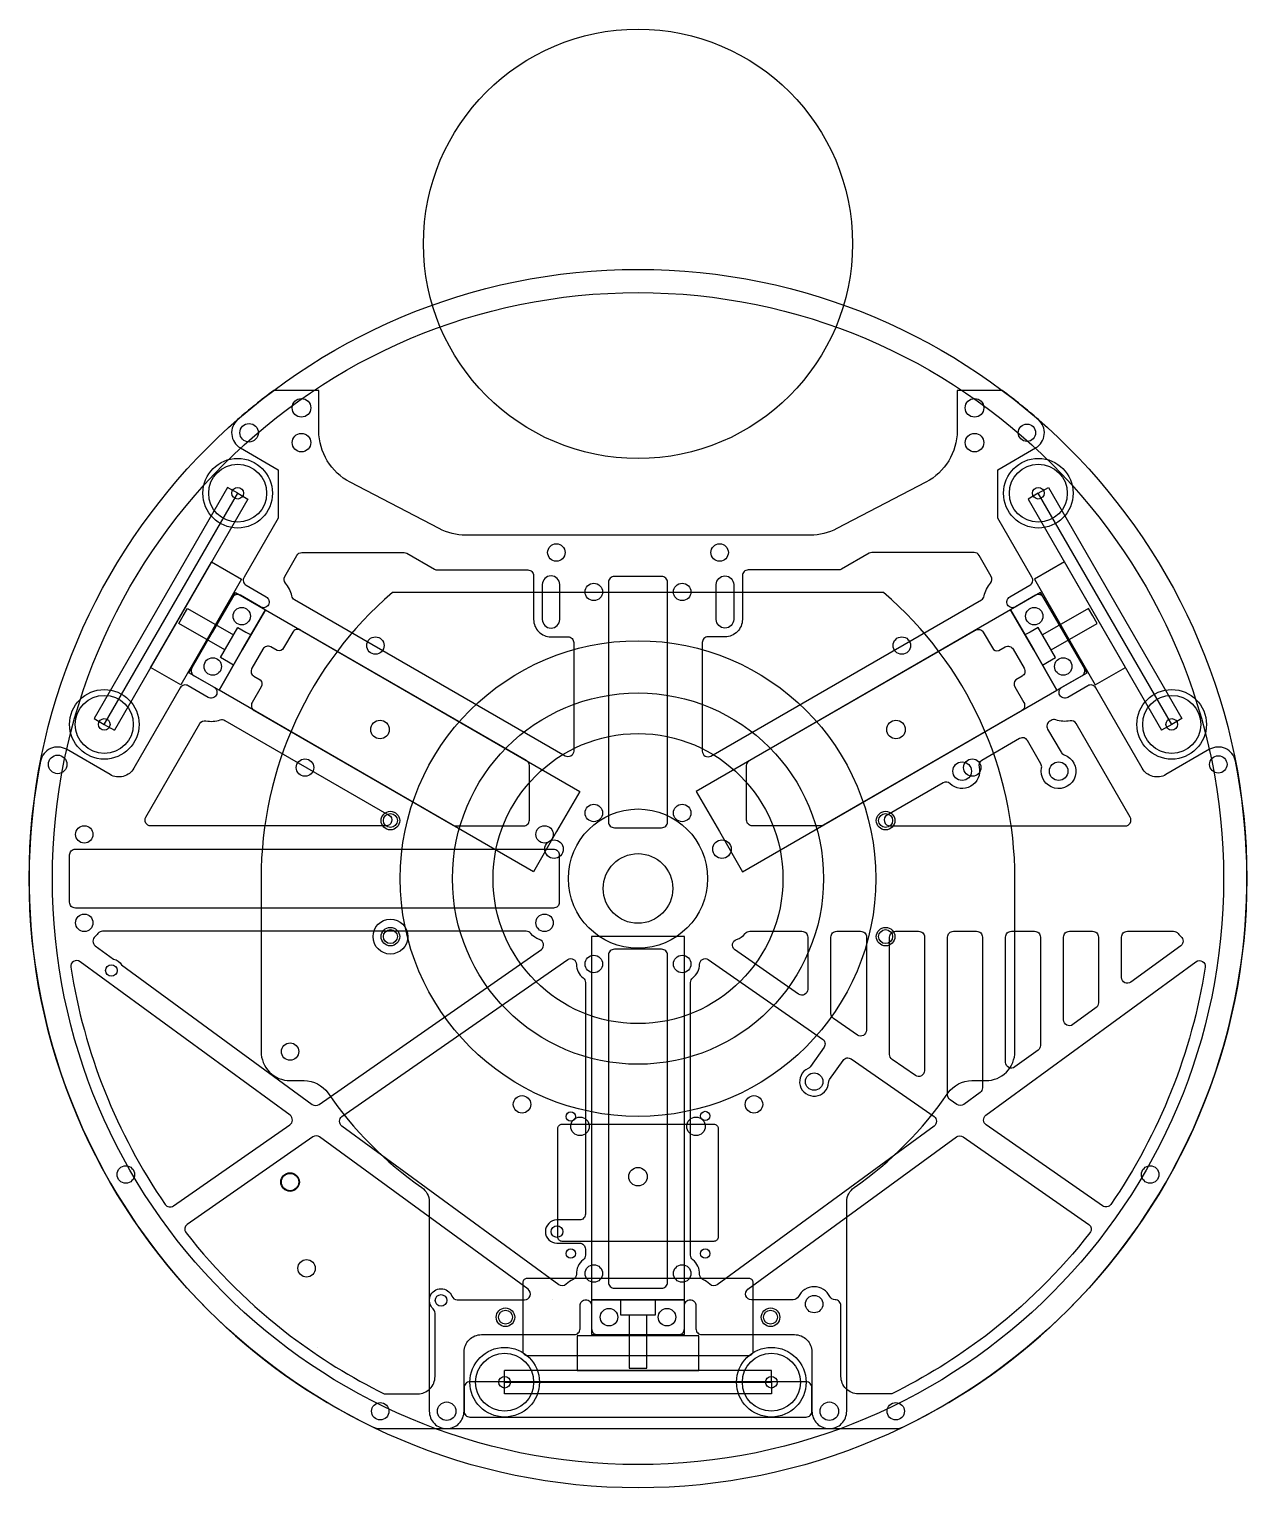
# Model space of a CAD drawing. Header units: inches. Extents: x 0 to 210, y -10 to 241.
import ezdxf

# ---------------------------------------------------------------- set-up
doc = ezdxf.new("R2010")
doc.units = ezdxf.units.IN
doc.header["$MEASUREMENT"] = 0
for name, color, linetype in [('4段目', 71, 'Continuous'), ('オムニガード', 6, 'Continuous'), ('ボール', 60, 'Continuous'), ('モーター', 1, 'Continuous'), ('穴', 3, 'Continuous'), ('超音波センサ', 4, 'Continuous')]:
    doc.layers.add(name, color=color, linetype=linetype)

msp = doc.modelspace()

# ---------------------------------------------------------------- linework, layer by layer
for points in [[(75.3, 154, -0.120508), (70.69, 155.13), (55.35, 163.11, -0.279742), (49.96, 171.98), (49.96, 178.94), (42.19, 178.94, 0.019111), (35.94, 173.9, 0.514357), (36.42, 169.04), (42.96, 165.26), (42.96, 156.95), (37.06, 146.73, 0.414214), (37.43, 145.36), (40.89, 143.36, -0.414214), (41.26, 141.99), (41.26, 141.99, -0.414214), (39.89, 141.63), (36.43, 143.63, 0.414214), (35.06, 143.26), (31.56, 137.2), (28.06, 131.14, 0.414214), (28.43, 129.77), (31.89, 127.77, -0.414214), (32.26, 126.4), (32.26, 126.4, -0.414214), (30.89, 126.04), (27.43, 128.04, 0.414214), (26.06, 127.67), (18.06, 113.82, -0.414301), (13.96, 112.72), (6.42, 117.08, 0.514436), (1.97, 115.06, 0.340828), (59.23, 0.3, 0.113242), (60.54, 0), (72, 0, 0.414214), (75, 3), (75, 13.2, -0.414214), (78, 16.2), (94, 16.2, 0.414214), (95, 17.2), (95, 21.2, -0.414214), (96, 22.2), (96, 22.2, -0.414214), (97, 21.2), (97, 17.2, 0.414214), (98, 16.2), (112, 16.2, 0.414214), (113, 17.2), (113, 21.2, -0.414214), (114, 22.2), (114, 22.2, -0.414214), (115, 21.2), (115, 17.2, 0.414214), (116, 16.2), (132, 16.2, -0.414214), (135, 13.2), (135, 3, 0.414214), (138, 0), (149.46, 0, 0.113242), (150.77, 0.3, 0.340828), (208.03, 115.06, 0.514436), (203.58, 117.08), (196.04, 112.72, -0.414301), (191.94, 113.82), (183.94, 127.67, 0.414214), (182.57, 128.04), (179.11, 126.04, -0.414214), (177.74, 126.4), (177.74, 126.4, -0.414214), (178.11, 127.77), (181.57, 129.77, 0.414214), (181.94, 131.14), (178.44, 137.2), (174.94, 143.26, 0.414214), (173.57, 143.63), (170.11, 141.63, -0.414214), (168.74, 141.99), (168.74, 141.99, -0.414214), (169.11, 143.36), (172.57, 145.36, 0.414214), (172.94, 146.73), (167.04, 156.95), (167.04, 165.26), (173.58, 169.04, 0.514357), (174.06, 173.9, 0.019111), (167.81, 178.94), (160.04, 178.94), (160.04, 171.98, -0.279742), (154.65, 163.11), (139.31, 155.13, -0.120508), (134.7, 154)], [(87, 147), (87, 139.47, 0.414214), (90, 136.47), (92.92, 136.47, -0.414214), (93.92, 135.47), (93.92, 116.79, -0.57735), (92.42, 115.92), (45.76, 142.86, -0.213422), (45.29, 143.52, 0.125968), (44.19, 145.74, -0.317837), (44.09, 146.89), (46.17, 150.5, -0.267949), (47.03, 151), (64.65, 151, -0.131652), (65.15, 150.87), (69.88, 148.13, 0.131652), (70.38, 148), (86, 148, -0.414214)], [(123, 147), (123, 139.47, -0.414214), (120, 136.47), (117.08, 136.47, 0.414214), (116.08, 135.47), (116.08, 116.79, 0.57735), (117.58, 115.92), (164.24, 142.86, 0.213422), (164.71, 143.52, -0.125968), (165.81, 145.74, 0.317837), (165.91, 146.89), (163.83, 150.5, 0.267949), (162.97, 151), (145.35, 151, 0.131652), (144.85, 150.87), (140.12, 148.13, -0.131652), (139.62, 148), (124, 148, 0.414214)], [(42.76, 134.09), (41.67, 134.72, 0.414214), (40.31, 134.35), (38.4, 131.05, 0.414214), (38.77, 129.68), (39.85, 129.06, -0.341999), (40.02, 127.85), (38.45, 125.14, 0.414214), (38.82, 123.77), (73.04, 104.01, 0.131652), (73.54, 103.88), (85.26, 103.88, 0.414214), (86.26, 104.88), (86.26, 114.28, 0.267949), (85.76, 115.15), (46.82, 137.63, 0.414214), (45.45, 137.26), (43.89, 134.55, -0.341999)], [(167.24, 134.09), (168.33, 134.72, -0.414214), (169.69, 134.35), (171.6, 131.05, -0.414214), (171.23, 129.68), (170.15, 129.06, 0.341999), (169.98, 127.85), (171.55, 125.14, -0.414214), (171.18, 123.77), (136.96, 104.01, -0.131652), (136.46, 103.88), (124.74, 103.88, -0.414214), (123.74, 104.88), (123.74, 114.28, -0.267949), (124.24, 115.15), (163.18, 137.63, -0.414214), (164.55, 137.26), (166.11, 134.55, 0.341999)], [(33.76, 122.07), (62.04, 105.75, -0.767327), (61.54, 103.88), (20.98, 103.88, -0.57735), (20.12, 105.38), (29.43, 121.51, -0.317837), (30.48, 121.99, 0.125968), (32.95, 122.15, -0.213422)], [(157.61, 111.31), (147.96, 105.75, 0.767327), (148.46, 103.88), (189.02, 103.88, 0.57735), (189.88, 105.38), (180.57, 121.51, 0.317837), (179.52, 121.99, -0.125968), (177.05, 122.15, 0.213422), (176.24, 122.07), (176.02, 121.94, 0.414214), (175.65, 120.58), (177.95, 116.6, 0.182676), (178.49, 116.15, -2.21525), (174.6, 113.9, 0.182676), (174.48, 114.6), (172.19, 118.58, 0.414214), (170.82, 118.94), (164.28, 115.16, 0.336193), (163.81, 114.05, -0.758067), (158.81, 111.16, 0.336193)], [(6.97, 90.72), (6.97, 98.88, -0.414214), (7.97, 99.88), (90.43, 99.88, -0.414214), (91.43, 98.88), (91.43, 90.72, -0.414214), (90.43, 89.72), (7.97, 89.72, -0.414214)], [(15.94, 79.92), (48.82, 55.88, 0.320104), (49.99, 55.87), (88.36, 82.58, 0.597767), (88.01, 84.31, -0.154834), (86.51, 85.33, 0.231089), (85.73, 85.72), (12.66, 85.72, 0.231089), (11.87, 85.33, -0.059752), (11.37, 84.83, 0.495694), (11.4, 83.24), (14.56, 80.92, -0.224377)], [(132.7, 74.88), (121.64, 82.58, -0.597767), (121.99, 84.31, 0.154834), (123.49, 85.33, -0.231089), (124.27, 85.72), (133.27, 85.72, -0.414214), (134.27, 84.72), (134.27, 75.7, -0.60586)], [(138.27, 71.53), (138.27, 84.72, -0.414214), (139.27, 85.72), (143.4, 85.72, -0.414214), (144.4, 84.72), (144.4, 68.65, -0.60586), (142.83, 67.83), (138.7, 70.7, -0.245439)], [(148.4, 64.48), (148.4, 84.72, -0.414214), (149.4, 85.72), (153.4, 85.72, -0.414214), (154.4, 84.72), (154.4, 61.69, -0.60586), (152.83, 60.87), (148.83, 63.65, -0.245439)], [(158.4, 57.51), (158.4, 84.72, -0.414214), (159.4, 85.72), (163.4, 85.72, -0.414214), (164.4, 84.72), (164.4, 58.75, -0.239338), (163.99, 57.94), (161.18, 55.88, -0.320104), (160.01, 55.87), (158.83, 56.69, -0.245439)], [(168.4, 63.13), (168.4, 84.72, -0.414214), (169.4, 85.72), (173.4, 85.72, -0.414214), (174.4, 84.72), (174.4, 66.06, -0.239338), (173.99, 65.25), (169.99, 62.33, -0.613764)], [(178.4, 70.44), (178.4, 84.72, -0.414214), (179.4, 85.72), (183.4, 85.72, -0.414214), (184.4, 84.72), (184.4, 73.37, -0.239338), (183.99, 72.56), (179.99, 69.64, -0.613764)], [(7.19, 79.51, 0.112515), (23.47, 38.64, 0.415644), (24.87, 38.39), (44.97, 52.38, 0.515032), (44.99, 54), (8.77, 80.48, 0.668446)], [(95.92, 30.96), (95.92, 29.89, -0.231089), (95.53, 29.1, 0.240354), (94.38, 26.63, -0.296977), (93.82, 25.7, 0.073277), (92.61, 24.88, -0.35793), (91.35, 24.81), (53.94, 52.15, -0.515032), (53.95, 53.78), (92.88, 80.87, -0.571229), (94.38, 80.02, 0.226248), (95.53, 77.71, -0.231089), (95.92, 76.92), (95.92, 36.96, -0.414214), (94.92, 35.96), (91.03, 35.96, 1), (91.03, 31.96), (94.92, 31.96, -0.414214)], [(99.92, 81.62), (99.92, 25.2, 0.414214), (100.92, 24.2), (109.08, 24.2, 0.414214), (110.08, 25.2), (110.08, 81.62, 0.414214), (109.08, 82.62), (100.92, 82.62, 0.414214)], [(141.76, 63.72), (156.05, 53.78, -0.515032), (156.06, 52.15), (118.65, 24.81, -0.35793), (117.39, 24.88, 0.073277), (116.18, 25.7, -0.296977), (115.62, 26.63, 0.240354), (114.46, 29.1, -0.231089), (114.08, 29.89), (114.08, 76.92, -0.231089), (114.46, 77.71, 0.226248), (115.62, 80.02, -0.571229), (117.12, 80.87), (136.83, 67.15, -0.414214), (137.08, 65.76), (134.76, 62.43, -0.136106), (134.35, 62.09, 1.767592), (137.87, 59.64, -0.136106), (138.05, 60.15), (140.36, 63.47, -0.414214)], [(202.81, 79.51, -0.112515), (186.53, 38.64, -0.415644), (185.13, 38.39), (165.03, 52.38, -0.515032), (165.01, 54), (201.23, 80.48, -0.668446)]]:
    msp.add_lwpolyline(points, format="xyb", close=True)
for points in [[(109.08, 103.57, 0.414214), (110.08, 104.57), (110.08, 137.13), (110.08, 145.88, 0.414214), (109.08, 146.88), (100.92, 146.88, 0.414214), (99.92, 145.88), (99.92, 137.13), (99.92, 104.57, 0.414214), (100.92, 103.57), (109.08, 103.57)], [(198.6, 83.24), (189.99, 76.94, -0.613764), (188.4, 77.75), (188.4, 84.72, -0.414214), (189.4, 85.72), (197.34, 85.72, -0.231089), (198.13, 85.33, 0.059752), (198.63, 84.83, -0.495694), (198.6, 83.24), (198.6, 83.24)], [(45.04, 16.02, 0.048184), (61.23, 6), (67, 6, 0.414214), (70, 9), (70, 19.91, 0.209851), (69.68, 20.64, -1.259627), (72.89, 22.84, 0.309606), (73.83, 22.2), (85.44, 22.2, 0.725473), (86.03, 24.01), (50.1, 50.27, 0.320104), (48.93, 50.28), (27.27, 35.2, 0.43078), (27.05, 33.76, 0.064077), (45.04, 16.02)], [(164.96, 16.02, -0.048184), (148.77, 6), (143, 6, -0.414214), (140, 9), (140, 21.2, 0.414214), (139, 22.2), (138.98, 22.2, -0.287769), (138.08, 22.76, 0.627503), (132.68, 22.76, -0.287769), (131.77, 22.2), (124.56, 22.2, -0.725473), (123.97, 24.01), (159.9, 50.27, -0.320104), (161.07, 50.28), (182.73, 35.2, -0.43078), (182.95, 33.76, -0.064077), (164.96, 16.02)]]:
    msp.add_lwpolyline(points, format="xyb")
for points in [[(110.08, 103.57), (110.08, 103.57)], [(90.34, 22.2), (90.34, 22.2)], [(49.72, 13.91), (49.72, 13.91)]]:
    msp.add_lwpolyline(points, close=True)
for centre, radius in [((105, 94.8), 25), ((105, 93.1), 6)]:
    msp.add_circle(centre, radius)
at = {"layer": '4段目'}
for points in [[(62.64, 144.1, 0.218656), (40, 94.8), (40, 64.99, 0.414214), (45, 59.99), (47.42, 59.99, -0.246254), (51.54, 57.83, 0.088975), (67.72, 41.55, -0.244707), (69, 39.1), (69, 3, 0.414214), (72, 0), (138, 0, 0.414214), (141, 3), (141, 39.1, -0.244707), (142.28, 41.55, 0.088975), (158.46, 57.83, -0.246254), (162.58, 59.99), (165, 59.99, 0.414214), (170, 64.99), (170, 94.8, 0.218656), (147.36, 144.1)], [(105, 52.48), (118.07, 52.48, -0.414214), (118.82, 51.73), (118.82, 33.03, -0.414214), (118.07, 32.28), (105, 32.28), (91.92, 32.28, -0.414214), (91.17, 33.03), (91.17, 51.73, -0.414214), (91.92, 52.48)], [(35.71, 25.51, 0.000082), (35.71, 25.51, -0.000003)], [(105, 12.6), (124.12, 12.6, 0.414214), (124.87, 13.35), (124.87, 25.15, 0.414214), (124.12, 25.9), (105, 25.9), (85.88, 25.9, 0.414214), (85.13, 25.15), (85.13, 13.35, 0.414214), (85.88, 12.6)]]:
    msp.add_lwpolyline(points, format="xyb", close=True, dxfattribs=at)
msp.add_lwpolyline([(105, 8.07), (76, 8.07, 0.414214), (75, 7.07), (75, 3, 0.414214), (76, 2), (105, 2), (134, 2, 0.414214), (135, 3), (135, 7.07, 0.414214), (134, 8.07), (105, 8.07)], format="xyb", dxfattribs=at)
for centre, radius in [((105, 94.8), 41), ((105, 94.8), 32), ((62.3, 104.8), 1.2), ((105, 94.8), 12), ((147.7, 104.8), 1.2), ((90.52, 99.88), 1.6), ((119.48, 99.88), 1.6), ((62.3, 84.8), 3), ((62.3, 84.8), 1.2), ((147.7, 84.8), 1.2), ((45, 64.99), 1.5), ((85, 55.89), 1.5), ((125, 55.89), 1.5), ((93.4, 53.78), 0.8), ((116.6, 53.89), 0.8), ((45, 42.5), 1.6), ((93.4, 30.18), 0.8), ((116.6, 30.18), 0.8), ((47.84, 27.63), 1.5), ((82.14, 19.2), 1.2), ((127.86, 19.2), 1.2)]:
    msp.add_circle(centre, radius, dxfattribs=at)
at = {"layer": 'オムニガード'}
for radius in [105, 101]:
    msp.add_circle((105, 94.8), radius, dxfattribs=at)
at = {"layer": 'ボール'}
msp.add_circle((105, 204.2), 37, dxfattribs=at)
at = {"layer": 'モーター', "color": 4}
for p, q in [((35.96, 161.22), (37.69, 160.22)), ((174.04, 161.22), (172.31, 160.22)), ((37.69, 160.22), (14.69, 120.38)), ((172.31, 160.22), (195.31, 120.38)), ((12.96, 121.38), (14.69, 120.38)), ((197.04, 121.38), (195.31, 120.38)), ((82, 8), (82, 10)), ((128, 10), (82, 10)), ((128, 8), (128, 10))]:
    msp.add_line(p, q, dxfattribs=at)
for points in [[(35.96, 161.22), (34.23, 162.22), (11.23, 122.38), (12.96, 121.38)], [(174.04, 161.22), (175.77, 162.22), (198.77, 122.38), (197.04, 121.38)], [(31.44, 149.39), (36.64, 146.39), (31.39, 137.3), (26.14, 128.2), (20.94, 131.2)], [(178.56, 149.39), (173.36, 146.39), (178.61, 137.3), (183.86, 128.2), (189.06, 131.2)], [(115.5, 10), (115.5, 16), (105, 16), (94.5, 16), (94.5, 10)], [(128, 8), (128, 6), (82, 6), (82, 8)]]:
    msp.add_lwpolyline(points, close=True, dxfattribs=at)
at = {"layer": 'モーター'}
for points in [[(36.76, 134.2), (40.76, 141.13), (94.97, 109.83), (90.97, 102.9), (86.97, 95.97), (32.76, 127.27), (36.76, 134.2), (32.76, 127.27), (27.56, 130.27), (31.56, 137.2), (35.56, 144.13), (40.76, 141.13)], [(173.24, 134.2), (169.24, 141.13), (115.03, 109.83), (119.03, 102.9), (123.03, 95.97), (177.24, 127.27), (173.24, 134.2), (177.24, 127.27), (182.44, 130.27), (178.44, 137.2), (174.44, 144.13), (169.24, 141.13)], [(105, 22.2), (113, 22.2), (113, 84.8), (105, 84.8), (97, 84.8), (97, 22.2), (105, 22.2), (97, 22.2), (97, 16.2), (105, 16.2), (113, 16.2), (113, 22.2)]]:
    msp.add_lwpolyline(points, close=True, dxfattribs=at)
for points in [[(33.75, 134.2), (25.83, 138.77), (26.58, 140.07), (26.58, 140.07), (26.58, 140.08), (27.33, 141.37), (35.26, 136.8)], [(176.25, 134.2), (184.17, 138.77), (183.42, 140.07), (183.42, 140.07), (183.42, 140.08), (182.67, 141.37), (174.74, 136.8)], [(35.26, 131.6), (34.39, 132.1), (33, 132.9), (34.5, 135.5), (36.01, 138.1), (37.39, 137.3), (38.26, 136.8)], [(174.74, 131.6), (175.61, 132.1), (177, 132.9), (175.5, 135.5), (173.99, 138.1), (172.61, 137.3), (171.74, 136.8)], [(102, 22.2), (102, 21.2), (102, 19.6), (105, 19.6), (108, 19.6), (108, 21.2), (108, 22.2)], [(103.5, 19.6), (103.5, 10.45), (105, 10.45), (105, 10.45), (105, 10.45), (106.5, 10.45), (106.5, 19.6)]]:
    msp.add_lwpolyline(points, dxfattribs=at)
at = {"layer": 'モーター', "color": 4}
for centre, radius in [((35.96, 161.22), 6), ((35.96, 161.22), 5), ((174.04, 161.22), 6), ((174.04, 161.22), 5), ((35.96, 161.22), 1), ((174.04, 161.22), 1), ((12.96, 121.38), 6), ((12.96, 121.38), 5), ((197.04, 121.38), 6), ((197.04, 121.38), 5), ((12.96, 121.38), 1), ((197.04, 121.38), 1), ((82, 8), 6), ((82, 8), 5), ((128, 8), 6), ((128, 8), 5), ((82, 8), 1), ((128, 8), 1)]:
    msp.add_circle(centre, radius, dxfattribs=at)
at = {"layer": '穴'}
for points in [[(91.5, 139.47), (91.5, 145.47, 1), (88.5, 145.47), (88.5, 139.47, 1)], [(118.5, 139.47), (118.5, 145.47, -1), (121.5, 145.47), (121.5, 139.47, -1)]]:
    msp.add_lwpolyline(points, format="xyb", close=True, dxfattribs=at)
for centre, radius in [((46.96, 175.94), 1.6), ((163.04, 175.94), 1.6), ((37.93, 171.64), 1.6), ((46.96, 169.94), 1.6), ((163.04, 169.94), 1.6), ((172.08, 171.64), 1.5), ((90.92, 151), 1.5), ((119.08, 151), 1.5), ((97.38, 144.21), 1.5), ((112.62, 144.21), 1.5), ((36.67, 140.03), 1.5), ((173.33, 140.03), 1.5), ((59.72, 134.97), 1.5), ((150.5, 134.97), 1.5), ((31.67, 131.36), 1.5), ((178.33, 131.36), 1.5), ((60.51, 120.49), 1.6), ((149.49, 120.49), 1.6), ((4.92, 114.48), 1.6), ((205.08, 114.48), 1.5), ((47.57, 113.93), 1.5), ((160.9, 113.31), 1.6), ((162.65, 113.93), 1.5), ((177.54, 113.31), 1.6), ((62.3, 104.8), 1.6), ((97.38, 106.11), 1.5), ((112.62, 106.11), 1.5), ((147.7, 104.8), 1.6), ((9.51, 102.42), 1.5), ((88.88, 102.42), 1.5), ((9.51, 87.18), 1.5), ((88.88, 87.18), 1.5), ((62.3, 84.8), 1.6), ((147.7, 84.8), 1.6), ((14.18, 78.96), 1), ((135.38, 59.81), 1.5), ((95, 52.1), 1.6), ((115, 52.1), 1.6), ((16.67, 43.8), 1.5), ((193.33, 43.8), 1.5), ((105, 43.42), 1.6), ((91.03, 33.96), 1), ((97.38, 26.74), 1.5), ((112.62, 26.74), 1.5), ((71.03, 22.11), 1), ((135.38, 21.46), 1.5), ((82.14, 19.2), 1.6), ((100, 19.21), 1.5), ((110, 19.21), 1.5), ((127.86, 19.2), 1.6), ((60.54, 3), 1.5), ((72, 3), 1.6), ((138, 3), 1.6), ((149.46, 3), 1.5)]:
    msp.add_circle(centre, radius, dxfattribs=at)
at = {"layer": '穴', "linetype": 'Continuous'}
for centre in [(97.38, 80.08), (112.62, 80.08)]:
    msp.add_circle(centre, 1.5, dxfattribs=at)
at = {"layer": '超音波センサ'}
msp.add_circle((45, 42.5), 1.5, dxfattribs=at)

doc.saveas('drawing.dxf')
